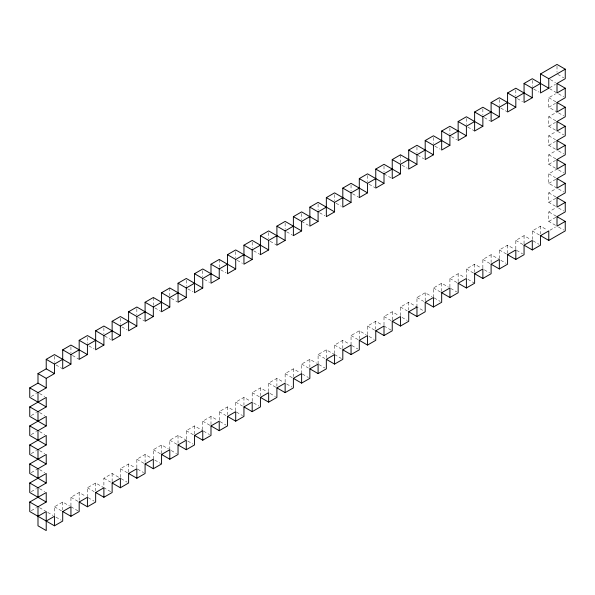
<?xml version="1.0" encoding="UTF-8"?>
<svg xmlns="http://www.w3.org/2000/svg" width="595" height="595" viewBox="0 0 595 595"><rect width="100%" height="100%" fill="white"/><g stroke="black" fill="none" stroke-linecap="round" stroke-linejoin="round"><path stroke-width="0.45" stroke-dasharray="2.98 2.23" d="M549.52 87.785L555.514 84.326M31.245 396.523L36.488 393.496M555.514 130.156L548.776 126.266L548.776 116.754L557.009 112.001L548.776 107.241L548.776 97.729L555.514 93.839M548.776 107.241L555.514 103.352M31.245 415.548L36.488 412.521M548.776 126.266L555.514 122.377M31.245 434.573L36.488 431.546M555.514 149.189L548.776 145.292L548.776 135.779L556.265 131.458M548.776 145.292L555.514 141.402M31.245 453.598L36.488 450.571M555.514 168.214L548.776 164.317L548.776 154.804L555.514 150.914M548.776 164.317L555.514 160.427M31.245 472.623L37.24 469.165M557.009 188.102L548.776 183.349L548.776 173.837L557.009 169.077M548.776 183.349L557.009 178.589M31.245 491.649L36.488 488.621M555.514 206.264L548.776 202.374L548.776 192.862L555.514 188.965M548.776 202.374L557.009 197.614M31.245 510.674L36.488 507.647M555.514 225.289L548.776 221.4L548.776 211.887L556.265 207.558M54.465 516.296L54.465 506.784L62.706 502.031L69.444 505.921M70.939 505.921L70.939 497.271L79.18 492.511L85.918 496.409M87.42 497.271L87.42 487.759L95.661 482.999L103.151 487.327M110.64 491.649L103.894 487.759L103.894 478.246L112.135 473.486L118.874 477.383M120.376 477.383L120.376 468.734L128.609 463.974L135.355 467.871M136.85 467.871L136.85 459.221L145.091 454.461L151.829 458.358M153.324 459.221L153.324 449.708L161.565 444.948L168.303 448.846M169.806 449.708L169.806 440.196L178.039 435.436L185.528 439.764M186.28 439.326L186.28 430.683L194.52 425.923L202.761 430.683M202.761 429.813L202.761 421.171L210.994 416.411L217.74 420.301M219.235 420.301L219.235 411.658L227.476 406.898L234.214 410.788M235.709 410.788L235.709 402.146L243.95 397.386L250.688 401.275M252.191 401.275L252.191 392.633L260.424 387.873L267.17 391.763M268.665 391.763L268.665 383.12L276.906 378.361L283.644 382.25M285.139 382.25L285.139 373.601L293.38 368.848L300.118 372.738M301.62 373.601L301.62 364.088L309.861 359.335L316.6 363.225M318.094 364.088L318.094 354.575L326.335 349.823L333.825 354.144M334.576 353.713L334.576 345.063L342.809 340.31L349.555 344.2M351.05 345.063L351.05 335.55L359.291 330.798L366.029 334.688M367.524 334.688L367.524 326.038L375.765 321.285L382.503 325.175M384.006 325.175L384.006 316.525L392.239 311.773L398.985 315.662M400.48 315.662L400.48 307.013L408.72 302.26L423.7 310.902M416.961 307.013L416.961 297.5L425.194 292.747L431.94 296.637M433.435 297.5L433.435 287.987L441.676 283.235L448.414 287.125M449.909 287.125L449.909 278.475L458.15 273.722L464.888 277.612M466.391 277.612L466.391 268.962L474.624 264.202L481.37 268.1M482.865 268.1L482.865 259.45L491.106 254.69L498.595 259.018M499.339 258.587L499.339 249.937L507.58 245.177L514.318 249.074M515.82 249.074L515.82 240.425L524.061 235.665L530.799 239.562M532.294 239.562L532.294 230.912L540.535 226.152L547.274 230.049M548.776 221.4L557.009 216.639L548.776 211.887M549.951 230.235L555.44 227.059M557.76 74.382L563.755 77.841M550.271 79.566L555.514 82.593M549.52 88.648L557.009 92.976M558.512 93.839L563.755 96.866M533.797 89.079L539.04 92.106M548.776 97.729L556.265 102.05M558.512 112.864L563.755 115.891M517.315 98.592L522.559 101.619M548.776 116.754L557.009 121.514M557.76 131.458L563.755 134.916M500.841 108.104L506.828 111.562M548.776 135.779L555.514 139.676M558.512 150.914L563.755 153.941M484.36 117.617L490.354 121.075M548.776 154.804L556.265 159.133M558.512 169.939L563.755 172.966M467.886 127.129L474.624 131.026M548.776 173.837L555.514 177.727M558.512 188.965L563.755 191.992M451.412 136.642L456.655 139.669M548.776 192.862L556.265 197.183M558.512 207.997L563.755 211.017M434.93 146.154L440.174 149.181M558.512 227.022L563.755 230.049M417.705 155.236L423.7 158.694M532.294 230.912L539.784 235.233M401.982 165.187L407.218 168.214M533.046 240.856L539.04 244.314M515.82 240.425L523.31 244.746M384.006 173.829L391.495 178.158M516.572 250.369L522.559 253.827M499.339 249.937L506.828 254.258M369.026 184.212L375.014 187.67M500.841 260.312L506.085 263.34M482.865 259.45L491.106 264.202M352.545 193.725L358.54 197.183M484.36 269.825L489.603 272.852M466.391 268.962L473.88 273.284M336.071 203.237L341.314 206.264M467.886 279.338L473.88 282.796M449.909 278.475L457.399 282.796M319.597 212.75L324.84 215.777M450.66 288.419L456.655 291.877M433.435 287.987L440.925 292.309M301.62 221.4L308.359 225.289M434.186 297.931L440.174 301.39M416.961 297.5L423.7 301.39M286.641 231.775L292.628 235.233M400.48 307.013L407.218 310.902M270.16 241.287L276.906 245.177M401.982 317.395L407.218 320.415M384.006 316.525L391.495 320.854M253.686 250.8L259.68 254.258M384.006 326.038L391.495 330.366M367.524 326.038L375.014 330.366M237.212 260.312L242.455 263.34M369.026 336.42L374.27 339.447M351.05 335.55L358.54 339.879M220.73 269.825L225.974 272.852M351.801 345.494L357.788 348.96M334.576 345.063L341.314 348.96M204.256 279.338L209.5 282.365M334.576 354.575L341.314 358.473M318.094 354.575L324.84 358.473M187.782 288.85L193.018 291.877M318.846 364.527L324.84 367.985M301.62 364.088L308.359 367.985M171.3 298.363L177.295 301.821M302.372 374.039L308.359 377.498M285.139 373.601L292.628 377.929M154.826 307.875L160.814 311.334M286.641 383.983L291.885 387.01M268.665 383.12L276.154 387.442M138.345 317.388L144.34 320.846M270.16 393.496L275.403 396.523M252.191 392.633L259.68 396.954M121.871 326.9L127.114 329.928M253.686 403.008L258.929 406.035M235.709 402.146L242.455 406.035M104.646 335.982L110.64 339.44M236.46 412.09L242.455 415.548M219.235 411.658L225.974 415.548M88.915 345.926L94.159 348.953M219.986 421.602L225.974 425.061M202.761 421.171L210.251 425.492M72.441 355.438L79.18 359.335M203.505 431.115L209.5 434.573M186.28 430.683L193.769 435.005M55.96 364.951L61.954 368.417M187.782 441.059L193.018 444.086M169.806 440.196L177.295 444.517M171.3 450.571L176.544 453.598M153.324 449.708L161.565 454.461L161.565 444.948M39.486 393.496L44.729 396.523M154.826 460.084L160.814 463.542M136.85 459.221L144.34 463.542M39.486 412.521L44.729 415.548M137.601 469.165L143.588 472.623M120.376 468.734L127.865 473.055M39.486 431.546L44.729 434.573M121.12 478.678L127.114 482.136M103.894 478.246L110.64 482.136M39.486 450.571L44.729 453.598M87.42 487.759L94.159 491.649M39.486 469.596L44.729 472.623M88.172 497.703L94.159 501.161M70.939 497.271L78.428 501.592M39.486 488.621L44.729 491.649M70.939 506.784L78.428 511.105M54.465 506.784L61.954 511.105M39.486 507.647L45.48 511.105M47.726 512.407L52.97 515.434M55.96 517.159L61.203 520.186M557.009 66.164L557.009 72.218M540.535 226.152L540.535 233.939M532.294 80.429L532.294 86.483M524.061 235.665L524.061 245.177M515.82 89.949L515.82 95.996M507.58 245.177L507.58 254.69M499.339 99.462L499.339 105.508M491.106 254.69L491.106 262.477M482.865 108.974L482.865 115.028M474.624 264.202L474.624 273.722M466.391 118.487L466.391 124.541M458.15 273.722L458.15 281.502M449.909 127.999L449.909 134.054M441.676 283.235L441.676 291.877M433.435 137.512L433.435 143.566M425.194 292.747L425.194 301.39M416.961 147.025L416.961 153.079M408.72 302.26L408.72 310.04M400.48 154.804L400.48 162.591M392.239 311.773L392.239 321.285M384.006 166.05L384.006 172.104M375.765 321.285L375.765 329.065M367.524 175.562L367.524 181.616M359.291 330.798L359.291 338.577M351.05 185.075L351.05 191.129M342.809 340.31L342.809 349.823M334.576 194.587L334.576 200.641M326.335 349.823L326.335 357.602M318.094 204.1L318.094 210.154M309.861 359.335L309.861 367.115M301.62 213.612L301.62 219.667M293.38 368.848L293.38 376.628M285.139 223.125L285.139 229.179M276.906 378.361L276.906 386.14M268.665 232.638L268.665 238.692M260.424 387.873L260.424 395.66M252.191 242.15L252.191 248.204M243.95 397.386L243.95 405.173M235.709 251.663L235.709 257.717M227.476 406.898L227.476 414.685M219.235 259.45L219.235 267.229M210.994 416.411L210.994 425.061M202.761 270.688L202.761 276.742M194.52 425.923L194.52 435.436M186.28 280.2L186.28 286.255M178.039 435.436L178.039 443.223M169.806 287.987L169.806 295.767M153.324 297.5L153.324 305.28M145.091 454.461L145.091 462.248M136.85 308.738L136.85 314.792M128.609 463.974L128.609 473.486M120.376 318.251L120.376 324.305M112.135 473.486L112.135 482.999M103.894 327.771L103.894 333.817M95.661 482.999L95.661 490.786M87.42 337.283L87.42 343.337M79.18 492.511L79.18 500.298M70.939 346.796L70.939 352.85M62.706 502.031L62.706 509.811M54.465 356.308L54.465 362.362"/><path stroke-width="0.89" d="M37.991 373.601L46.224 378.361L46.224 387.873L37.991 383.113L37.991 373.601L46.224 368.848L46.224 359.335L54.465 354.575L70.939 364.088L70.939 354.575L79.18 349.823M70.939 364.088L62.706 368.848L62.706 349.823L70.939 345.063L87.42 354.575L87.42 345.063L95.661 340.31M87.42 354.575L79.18 359.335L79.18 340.31L87.42 335.55L103.894 345.063L103.894 335.55L95.661 330.79L95.661 349.823L103.894 345.063M95.661 330.79L103.894 326.038L120.376 335.55L120.376 326.038L128.609 321.278M120.376 335.55L112.135 340.31L112.135 321.278L120.376 316.525L136.85 326.038L136.85 316.525L145.091 311.765M136.85 326.038L128.609 330.798L128.609 311.765L136.85 307.013L153.324 316.525L153.324 307.013L145.091 302.253L145.091 321.278L153.324 316.525M145.091 302.253L153.324 297.5L169.806 307.013L169.806 297.5L178.039 292.74M169.806 307.013L161.565 311.765L161.565 292.74L169.806 287.987L186.28 297.5L186.28 287.987L178.039 283.227L178.039 302.253L186.28 297.5M178.039 283.227L186.28 278.475L202.761 287.987L202.761 278.475L194.52 273.715L194.52 292.74L202.761 287.987M194.52 273.715L202.761 268.962L219.235 278.475L219.235 268.962L227.476 264.202M219.235 278.475L210.994 283.227L210.994 264.202L219.235 259.45L235.709 268.962L235.709 259.45L243.95 254.69M235.709 268.962L227.476 273.715L227.476 254.69L235.709 249.937L252.191 259.45L252.191 249.937L260.424 245.177M252.191 259.45L243.95 264.202L243.95 245.177L252.191 240.425L268.665 249.937L268.665 240.425L260.424 235.665L260.424 254.69L268.665 249.937M260.424 235.665L268.665 230.912L285.139 240.425L285.139 230.912L276.906 226.152L276.906 245.177L285.139 240.425M276.906 226.152L285.139 221.4L301.62 230.912L301.62 221.4L293.38 216.639L293.38 235.665L301.62 230.912M293.38 216.639L301.62 211.88L318.094 221.4L318.094 211.88L309.861 207.127L309.861 226.152L318.094 221.4M309.861 207.127L318.094 202.367L334.576 211.88L334.576 202.367L326.335 197.614L326.335 216.639L334.576 211.88M326.335 197.614L334.576 192.854L351.05 202.367L351.05 192.854L359.291 188.102M351.05 202.367L342.809 207.127L342.809 188.102L351.05 183.342L367.524 192.854L367.524 183.342L375.765 178.589M367.524 192.854L359.291 197.614L359.291 178.589L367.524 173.829L384.006 183.342L384.006 173.829L375.765 169.077L375.765 188.102L384.006 183.342M375.765 169.077L384.006 164.317L400.48 173.829L400.48 164.317L408.72 159.564M400.48 173.829L392.239 178.589L392.239 159.564L400.48 154.804L416.961 164.317L416.961 154.804L425.194 150.052M416.961 164.317L408.72 169.077L408.72 150.052L416.961 145.292L433.435 154.804L433.435 145.292L441.676 140.539M433.435 154.804L425.194 159.564L425.194 140.539L433.435 135.779L449.909 145.292L449.909 135.779L458.15 131.026M449.909 145.292L441.676 150.052L441.676 131.026L449.909 126.266L466.391 135.779L466.391 126.266L474.624 121.514M466.391 135.779L458.15 140.539L458.15 121.514L466.391 116.754L482.865 126.266L482.865 116.754L491.106 112.001M482.865 126.266L474.624 131.026L474.624 112.001L482.865 107.241L499.339 116.754L499.339 107.241L507.58 102.489M499.339 116.754L491.106 121.514L491.106 102.489L499.339 97.729L515.82 107.241L515.82 97.729L524.061 92.969M515.82 107.241L507.58 112.001L507.58 92.969L515.82 88.216L532.294 97.729L532.294 88.216L540.535 83.456M532.294 97.729L524.061 102.489L524.061 83.456L532.294 78.704L548.776 88.216L548.776 78.704L565.25 69.191L565.25 78.704L557.009 83.456L557.009 92.976L565.25 88.216L565.25 97.729L557.009 102.489L557.009 112.001L565.25 107.241L565.25 116.754L557.009 121.514L557.009 131.026L565.25 126.266L565.25 135.779L557.009 140.539L557.009 150.052L565.25 145.292L565.25 154.804L557.009 159.564L557.009 169.077L565.25 164.317L565.25 173.837L557.009 178.589L557.009 188.102L565.25 183.349L565.25 192.862L557.009 197.614L557.009 207.127L565.25 202.374L565.25 211.887L557.009 216.639L557.009 226.152L565.25 221.4L565.25 230.912L548.776 240.425L540.535 235.665L540.535 245.177L532.294 249.937L524.061 245.177L524.061 254.69L515.82 259.45L507.58 254.69L507.58 264.21L499.339 268.962L491.106 264.21L491.106 273.722L482.865 278.475L474.624 273.722L474.624 283.235L466.391 287.987L458.15 283.235L458.15 292.747L449.909 297.5L441.676 292.747L441.676 302.26L433.435 307.013L425.194 302.26L425.194 311.773L416.961 316.525L408.72 311.773L408.72 321.285L400.48 326.038L392.239 321.285L392.239 330.798L384.006 335.55L375.765 330.798L375.765 340.31L367.524 345.063L359.291 340.31L359.291 349.823L351.05 354.575L342.809 349.823L342.809 359.335L334.576 364.088L326.335 359.335L326.335 368.848L318.094 373.601L309.861 368.848L309.861 378.361L301.62 383.12L293.38 378.361L293.38 387.873L285.139 392.633L276.906 387.873L276.906 397.386L268.665 402.146L260.424 397.386L260.424 406.898L252.191 411.658L243.95 406.898L243.95 416.411L235.709 421.171L227.476 416.411L227.476 425.923L219.235 430.683L210.994 425.923L210.994 435.436L202.761 440.196L194.52 435.436L194.52 444.948L186.28 449.708L178.039 444.948L178.039 454.461L169.806 459.221L161.565 454.461L161.565 463.974L153.324 468.734L145.091 463.974L145.091 473.486L136.85 478.246L128.609 473.486L128.609 482.999L120.376 487.759L112.135 482.999L112.135 492.511L103.894 497.271L95.661 492.511L95.661 502.031L87.42 506.784L79.18 502.031L79.18 511.544L70.939 516.296L62.706 511.544L62.706 521.056L54.465 525.809L29.75 511.544L29.75 502.024L46.224 492.511L46.224 502.024L37.991 506.784L29.75 502.024M548.776 88.216L540.535 92.969L540.535 73.944L557.009 64.431L565.25 69.191M46.224 359.335L54.465 364.088L62.706 359.335M103.894 335.55L112.135 330.79M153.324 307.013L161.565 302.253M186.28 287.987L194.52 283.227M202.761 278.475L210.994 273.715M268.665 240.425L276.906 235.665M285.139 230.912L293.38 226.152M301.62 221.4L309.861 216.639M318.094 211.88L326.335 207.127M334.576 202.367L342.809 197.614M384.006 173.829L392.239 169.077M46.224 502.024L29.75 492.511L29.75 482.999L46.224 473.486L46.224 482.999L29.75 473.486L29.75 463.974L46.224 454.461L46.224 463.974L29.75 454.461L29.75 444.948L46.224 435.436L46.224 444.948L29.75 435.436L29.75 425.923L46.224 416.411L46.224 425.923L29.75 416.411L29.75 406.898L46.224 397.386L46.224 406.898L29.75 397.386L29.75 387.873L37.991 383.113M46.224 378.361L54.465 373.601L54.465 364.088M29.75 387.873L37.991 392.626L46.224 387.873M29.75 406.898L37.991 411.651L46.224 406.898M29.75 425.923L37.991 430.683L46.224 425.923M29.75 444.948L37.991 449.708L46.224 444.948M29.75 463.974L37.991 468.734L46.224 463.974M29.75 482.999L37.991 487.759L46.224 482.999M37.991 516.296L46.224 511.544L46.224 530.569L37.991 525.809L37.991 506.784M46.224 521.056L54.465 516.296L54.465 525.809M62.706 511.544L70.939 506.784L70.939 516.296M79.18 502.031L87.42 497.271L87.42 506.784M95.661 492.511L103.894 487.759L103.894 497.271M112.135 482.999L120.376 478.246L120.376 487.759M128.609 473.486L136.85 468.734L136.85 478.246M145.091 463.974L153.324 459.221L153.324 468.734M161.565 454.461L169.806 449.708L169.806 459.221M178.039 444.948L186.28 440.196L186.28 449.708M194.52 435.436L202.761 430.683L202.761 440.196M210.994 425.923L219.235 421.171L219.235 430.683M227.476 416.411L235.709 411.658L235.709 421.171M243.95 406.898L252.191 402.146L252.191 411.658M260.424 397.386L268.665 392.633L268.665 402.146M276.906 387.873L285.139 383.12L285.139 392.633M293.38 378.361L301.62 373.601L301.62 383.12M309.861 368.848L318.094 364.088L318.094 373.601M326.335 359.335L334.576 354.575L334.576 364.088M342.809 349.823L351.05 345.063L351.05 354.575M359.291 340.31L367.524 335.55L367.524 345.063M375.765 330.798L384.006 326.038L384.006 335.55M392.239 321.285L400.48 316.525L400.48 326.038M408.72 311.773L416.961 307.013L416.961 316.525M425.194 302.26L433.435 297.5L433.435 307.013M441.676 292.747L449.909 287.987L449.909 297.5M458.15 283.235L466.391 278.475L466.391 287.987M474.624 273.722L482.865 268.962L482.865 278.475M491.106 264.202L499.339 259.45L499.339 268.962M507.58 254.69L515.82 249.937L515.82 259.45M524.061 245.177L532.294 240.425L532.294 249.937M540.535 235.665L548.776 230.912L548.776 240.425M540.535 73.944L548.776 78.704M557.009 83.456L565.25 88.216M524.061 83.456L532.294 88.216M557.009 102.489L565.25 107.241M507.58 92.969L515.82 97.729M557.009 121.514L565.25 126.266M491.106 102.489L499.339 107.241M557.009 140.539L565.25 145.292M474.624 112.001L482.865 116.754M557.009 159.564L565.25 164.317M458.15 121.514L466.391 126.266M557.009 178.589L565.25 183.349M441.676 131.026L449.909 135.779M557.009 197.614L565.25 202.374M425.194 140.539L433.435 145.292M557.009 216.639L565.25 221.4M408.72 150.052L416.961 154.804M392.239 159.564L400.48 164.317M359.291 178.589L367.524 183.342M342.809 188.102L351.05 192.854M243.95 245.177L252.191 249.937M227.476 254.69L235.709 259.45M210.994 264.202L219.235 268.962M161.565 292.74L169.806 297.5M128.609 311.765L136.85 316.525M112.135 321.278L120.376 326.038M79.18 340.31L87.42 345.063M62.706 349.823L70.939 354.575M46.224 368.848L54.465 373.601M37.991 392.626L37.991 402.138M37.991 411.651L37.991 421.163M37.991 430.683L37.991 440.196M37.991 449.708L37.991 459.221M37.991 468.734L37.991 478.246M37.991 487.759L37.991 497.271"/></g></svg>
